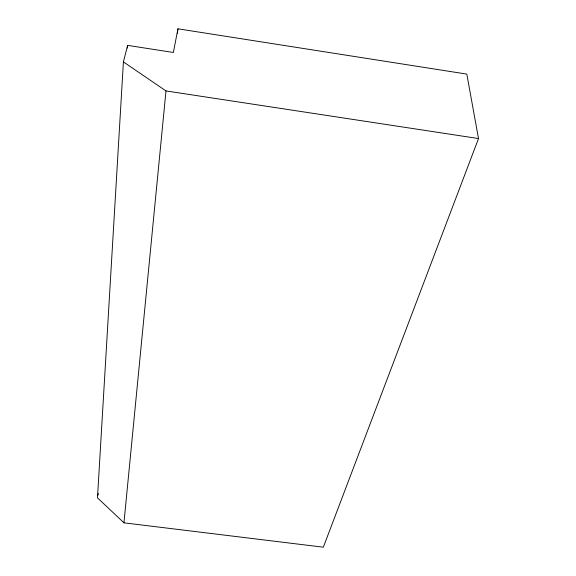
<?xml version="1.0" encoding="UTF-8"?>
<svg xmlns="http://www.w3.org/2000/svg" width="576" height="576" viewBox="0 0 576 576"><rect width="100%" height="100%" fill="white"/><g stroke="black" fill="none" stroke-linecap="round" stroke-linejoin="round"><path stroke-width="0.86" d="M123.415 61.906L97.481 497.83L123.948 522.828L323.33 547.2L478.519 138.557L466.805 74.102L177.926 28.8L173.376 52.474L127.606 45.374L123.415 61.906L165.982 90.929L478.519 138.557M127.44 48.067L127.606 45.374M123.948 522.828L165.982 90.929M177.473 33.271L177.926 28.8M97.963 495.223L98.28 493.481"/></g></svg>
